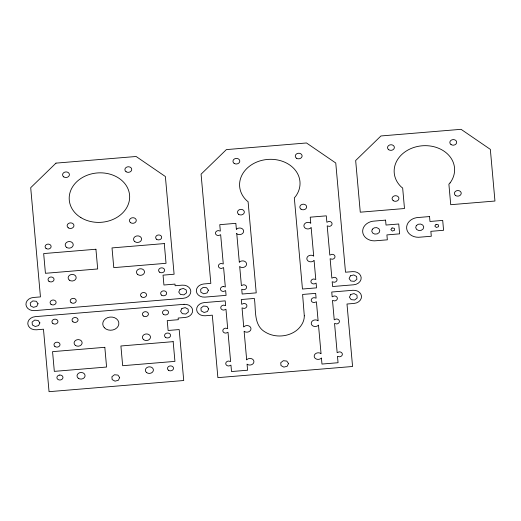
<?xml version="1.0" encoding="UTF-8"?>
<svg xmlns="http://www.w3.org/2000/svg" width="521" height="521" viewBox="0 0 521 521"><rect width="100%" height="100%" fill="white"/><g stroke="black" fill="none" stroke-linecap="round" stroke-linejoin="round"><path stroke-width="0.78" d="M223.255 286.485L225.326 286.986L223.594 267.573L221.64 268.406A3.022 2.475 -4 0 1 218.41 266.192A3.022 2.475 -4 0 1 221.204 263.476L223.275 263.971L220.657 234.697L218.709 235.525A3.022 2.475 -4 0 1 215.473 233.31A3.022 2.475 -4 0 1 218.266 230.601L220.337 231.09L219.764 224.675L235.844 223.34L236.391 229.435L236.996 228.849A4.038 3.302 -4 0 1 242.389 228.862A4.038 3.302 -4 0 1 242.779 233.265A4.038 3.302 -4 0 1 237.465 234.17L236.514 233.512M236.768 233.688L239.321 262.31L239.927 261.724A4.038 3.302 -4 0 1 245.319 261.737A4.038 3.302 -4 0 1 245.717 266.14A4.038 3.302 -4 0 1 240.402 267.045L239.706 266.563L241.405 285.651L243.359 284.818A3.022 2.475 -4 0 1 246.596 287.038A3.022 2.475 -4 0 1 243.795 289.754L241.731 289.253L242.154 294.026L256.228 292.861L248.087 201.666L246.707 200.611A30.257 24.754 -4 0 1 247.996 167.443A30.257 24.754 -4 0 1 288.347 164.095A30.257 24.754 -4 0 1 295.492 196.567L294.319 197.83L302.46 289.031L316.534 287.866L316.104 283.092L314.156 283.925A3.022 2.475 -4 0 1 310.92 281.711A3.022 2.475 -4 0 1 313.714 278.995L315.785 279.49L314.078 260.402L313.479 260.988A4.038 3.302 -4 0 1 308.08 260.975A4.038 3.302 -4 0 1 307.69 256.573A4.038 3.302 -4 0 1 313.004 255.668L313.701 256.15L311.148 227.527L310.542 228.113A4.038 3.302 -4 0 1 305.15 228.094A4.038 3.302 -4 0 1 304.752 223.698A4.038 3.302 -4 0 1 310.067 222.793L310.763 223.268L310.223 217.179L326.302 215.844L326.875 222.265L328.829 221.432A3.022 2.475 -4 0 1 332.059 223.652A3.022 2.475 -4 0 1 329.265 226.368L327.201 225.867L329.813 255.14L331.76 254.313A3.022 2.475 -4 0 1 334.996 256.527A3.022 2.475 -4 0 1 332.203 259.243L330.132 258.748L331.864 278.155L333.818 277.328A3.022 2.475 -4 0 1 337.048 279.543A3.022 2.475 -4 0 1 334.254 282.258L332.183 281.757L332.613 286.53L353.72 284.785A8.069 6.604 -4 0 0 361.17 277.543A8.069 6.604 -4 0 0 352.548 271.636L345.508 272.216L335.765 163.014L306.491 142.969L226.375 149.605L201.08 174.177L210.829 283.378L203.796 283.958A8.069 6.604 -4 0 0 196.339 291.2A8.069 6.604 -4 0 0 204.968 297.107L226.075 295.361L225.645 290.588L223.698 291.415A3.022 2.475 -4 0 1 220.461 289.207A3.022 2.475 -4 0 1 223.255 286.491M304.297 315.837C304.433 321.138 301.464 325.99 297.686 329.5A24.22 19.811 -4 0 1 265.404 332.177C253.271 325.443 256.15 309.884 254.352 298.448L241.288 299.529L241.718 304.303L243.665 303.476A3.022 2.475 -4 0 1 246.902 305.69A3.022 2.475 -4 0 1 244.108 308.406L242.037 307.911L243.737 326.993L244.342 326.406A4.038 3.302 -4 0 1 249.735 326.42A4.038 3.302 -4 0 1 250.132 330.822A4.038 3.302 -4 0 1 244.818 331.727L244.121 331.245L246.674 359.874L247.28 359.282A4.038 3.302 -4 0 1 252.672 359.301A4.038 3.302 -4 0 1 253.063 363.704A4.038 3.302 -4 0 1 247.755 364.602L247.052 364.127L247.599 370.216L231.519 371.551L230.946 365.13L228.993 365.963A3.022 2.475 -4 0 1 225.756 363.749A3.022 2.475 -4 0 1 228.556 361.04L230.621 361.528L228.009 332.255L226.055 333.088A3.022 2.475 -4 0 1 222.825 330.874A3.022 2.475 -4 0 1 225.619 328.158L227.69 328.653L225.958 309.24L224.004 310.073A3.022 2.475 -4 0 1 220.767 307.859A3.022 2.475 -4 0 1 223.568 305.143L225.632 305.638L225.209 300.864L204.102 302.61A8.069 6.604 -4 0 0 196.645 309.852A8.069 6.604 -4 0 0 205.274 315.765L212.308 315.179L217.882 377.647L352.567 366.491L346.993 304.023L354.026 303.437A8.069 6.604 -4 0 0 361.483 296.195A8.069 6.604 -4 0 0 352.854 290.288L331.747 292.034L332.17 296.807L334.124 295.98A3.022 2.475 -4 0 1 337.361 298.201A3.022 2.475 -4 0 1 334.567 300.91L332.496 300.415L334.228 319.822L336.175 318.995A3.022 2.475 -4 0 1 339.412 321.21A3.022 2.475 -4 0 1 336.618 323.925L334.547 323.43L337.159 352.704L339.112 351.87A3.022 2.475 -4 0 1 342.349 354.091A3.022 2.475 -4 0 1 339.549 356.8L337.484 356.305L338.057 362.72L321.971 364.055L321.431 357.966L320.825 358.552A4.038 3.302 -4 0 1 315.433 358.533A4.038 3.302 -4 0 1 315.042 354.13A4.038 3.302 -4 0 1 320.35 353.231L321.053 353.707L318.494 325.084L317.895 325.671A4.038 3.302 -4 0 1 312.496 325.658A4.038 3.302 -4 0 1 312.105 321.255A4.038 3.302 -4 0 1 317.419 320.35L318.116 320.832L316.41 301.744L314.463 302.577A3.022 2.475 -4 0 1 311.226 300.363A3.022 2.475 -4 0 1 314.02 297.654L316.091 298.142L315.667 293.369L302.597 294.45L304.297 315.837M372.333 229.201L371.74 231.194L372.678 233.063L374.794 234.092L377.282 233.883L379.184 232.529L379.776 230.529L378.839 228.66L376.722 227.631L374.241 227.84L372.333 229.201M416.292 225.626L415.699 227.625L416.637 229.494L418.754 230.516L421.242 230.315L423.143 228.953L423.742 226.954L422.798 225.085L420.681 224.063L418.2 224.264L416.292 225.626M38.02 303.723L36.737 306.42L33.39 307.331L30.505 305.781L30.251 302.929L32.816 300.923L36.275 301.275L38.02 303.723M39.87 322.89L38.587 325.586L35.239 326.498L32.354 324.948L32.1 322.095L34.666 320.089L38.124 320.441L39.87 322.89M119.674 377.549L118.391 380.245L115.043 381.164L112.158 379.607L111.904 376.755L114.47 374.749L117.928 375.1L119.674 377.549M180.012 289.363L178.729 292.06L180.474 294.508L183.933 294.86L186.498 292.854L186.244 290.002L183.359 288.452L180.012 289.363M181.862 308.53L180.579 311.226L182.324 313.675L185.782 314.026L188.348 312.02L188.094 309.168L185.209 307.618L181.862 308.53M208.4 290.204L207.117 292.9L203.77 293.811L200.885 292.261L200.631 289.409L203.197 287.403L206.655 287.755L208.4 290.204M208.706 308.855L207.423 311.551L204.082 312.47L201.191 310.913L200.937 308.061L203.509 306.055L206.967 306.407L208.706 308.855M288.51 363.515L287.227 366.211L283.886 367.129L280.995 365.573L280.741 362.72L283.313 360.714L286.771 361.073L288.51 363.515M350.399 275.843L349.109 278.54L350.854 280.988L354.313 281.34L356.878 279.334L356.625 276.482L353.739 274.932L350.399 275.843M350.705 294.502L349.422 297.198L351.161 299.64L354.619 299.992L357.191 297.992L356.937 295.133L354.046 293.584L350.705 294.502M392.085 227.938L390.835 229.611L392.365 231.064L394.56 230.275L394.384 228.348L392.085 227.938M436.044 224.362L434.794 226.042L436.324 227.488L438.519 226.707L438.343 224.772L436.044 224.362M450.066 182.923L448.894 184.187L450.724 204.701L494.95 201.034L490.339 149.371L461.065 129.319L380.949 135.961L355.661 160.527L360.272 212.19L404.491 208.53L402.661 188.016L401.281 186.961A30.257 24.754 -4 0 1 402.57 153.793A30.257 24.754 -4 0 1 442.922 150.452A30.257 24.754 -4 0 1 450.066 182.923M55.988 163.125L30.7 187.697L40.449 296.898L33.409 297.478A8.069 6.604 -4 0 0 25.959 304.72A8.069 6.604 -4 0 0 34.588 310.633L183.34 298.305A8.069 6.604 -4 0 0 190.79 291.063A8.069 6.604 -4 0 0 182.161 285.156L175.128 285.736L174.978 284.095L163.926 285.007L163.047 275.147L174.099 274.228L165.378 176.534L136.111 156.489L55.988 163.125M385.586 220.123L374.873 221.034A12.107 9.906 -4 0 0 362.688 231.943A12.107 9.906 -4 0 0 376.624 240.695L387.344 239.829L386.901 234.906L399.62 233.851L398.734 223.991L386.022 225.046L385.586 220.123M429.545 216.547L418.832 217.459A12.107 9.906 -4 0 0 406.647 228.374A12.107 9.906 -4 0 0 420.584 237.12L431.303 236.254L430.86 231.337L443.579 230.282L442.7 220.416L429.981 221.471L429.545 216.547M95.929 249.24L43.666 253.571L45.431 273.297L97.694 268.966L95.929 249.24M164.278 243.581L112.015 247.911L113.773 267.638L166.036 263.307L164.278 243.581M184.011 304.323L35.259 316.644A8.069 6.604 -4 0 0 27.808 323.886A8.069 6.604 -4 0 0 36.431 329.793L43.471 329.213L49.046 391.681L183.724 380.519L179.178 329.559L168.12 330.477L167.241 320.61L178.299 319.699L178.149 318.051L185.189 317.471A8.069 6.604 -4 0 0 192.64 310.229A8.069 6.604 -4 0 0 184.011 304.316M104.825 347.312L52.562 351.642L54.321 371.369L106.584 367.038L104.825 347.312M173.167 341.652L120.905 345.983L122.663 365.709L174.932 361.379L173.167 341.652M388.712 149.729A3.432 2.807 -4 0 0 394.312 147.997A3.432 2.807 -4 0 0 389.825 144.923A3.432 2.807 -4 0 0 388.712 149.729M393.257 200.689A3.432 2.807 -4 0 0 398.865 198.963A3.432 2.807 -4 0 0 394.371 195.883A3.432 2.807 -4 0 0 393.257 200.689M451.023 144.564A3.432 2.807 -4 0 0 456.63 142.839A3.432 2.807 -4 0 0 452.137 139.758A3.432 2.807 -4 0 0 451.023 144.564M455.575 195.525A3.432 2.807 -4 0 0 461.176 193.799A3.432 2.807 -4 0 0 456.689 190.719A3.432 2.807 -4 0 0 455.575 195.525M234.137 163.373A3.432 2.807 -4 0 0 239.738 161.647A3.432 2.807 -4 0 0 235.251 158.573A3.432 2.807 -4 0 0 234.137 163.373M238.683 214.333A3.432 2.807 -4 0 0 244.29 212.607A3.432 2.807 -4 0 0 239.797 209.533A3.432 2.807 -4 0 0 238.683 214.333M296.449 158.208A3.432 2.807 -4 0 0 302.056 156.482A3.432 2.807 -4 0 0 297.563 153.408A3.432 2.807 -4 0 0 296.449 158.208M301.001 209.168A3.432 2.807 -4 0 0 306.602 207.443A3.432 2.807 -4 0 0 302.115 204.369A3.432 2.807 -4 0 0 301.001 209.168M163.418 314.313A3.022 2.475 -4 0 0 168.439 313.004A3.022 2.475 -4 0 0 164.662 310.125A3.022 2.475 -4 0 0 163.418 314.313M146.59 372.567A4.031 3.302 -4 0 0 153.298 370.815A4.031 3.302 -4 0 0 148.264 366.973A4.031 3.302 -4 0 0 146.59 372.567M59.707 375.061A3.022 2.475 -4 0 0 56.919 377.777A3.022 2.475 -4 0 0 60.156 379.991A3.022 2.475 -4 0 0 62.95 377.282A3.022 2.475 -4 0 0 59.707 375.061M52.862 323.476A3.022 2.475 -4 0 0 57.877 322.16A3.022 2.475 -4 0 0 54.106 319.282A3.022 2.475 -4 0 0 52.862 323.476M165.47 337.328A3.022 2.475 -4 0 0 170.491 336.019A3.022 2.475 -4 0 0 166.72 333.14A3.022 2.475 -4 0 0 165.47 337.328M143.659 339.685A4.031 3.302 -4 0 0 150.367 337.94A4.031 3.302 -4 0 0 145.326 334.091A4.031 3.302 -4 0 0 143.659 339.685M168.407 370.203A3.022 2.475 -4 0 0 173.428 368.894A3.022 2.475 -4 0 0 169.651 366.016A3.022 2.475 -4 0 0 168.407 370.203M75.311 345.351A4.031 3.302 -4 0 0 82.018 343.6A4.031 3.302 -4 0 0 76.984 339.757A4.031 3.302 -4 0 0 75.311 345.351M143.314 315.98A3.022 2.475 -4 0 0 148.335 314.664A3.022 2.475 -4 0 0 144.564 311.792A3.022 2.475 -4 0 0 143.314 315.98M54.913 346.491A3.022 2.475 -4 0 0 59.935 345.176A3.022 2.475 -4 0 0 56.157 342.297A3.022 2.475 -4 0 0 54.913 346.491M104.33 327.709A8.069 6.604 -4 0 0 118.202 326.1A8.069 6.604 -4 0 0 109.898 317.087A8.069 6.604 -4 0 0 104.33 327.709M72.96 321.809A3.022 2.475 -4 0 0 77.981 320.5A3.022 2.475 -4 0 0 74.21 317.621A3.022 2.475 -4 0 0 72.96 321.809M78.248 378.226A4.031 3.302 -4 0 0 84.956 376.481A4.031 3.302 -4 0 0 79.915 372.632A4.031 3.302 -4 0 0 78.248 378.226M46.024 248.419A3.022 2.475 -4 0 0 51.045 247.104A3.022 2.475 -4 0 0 47.268 244.225A3.022 2.475 -4 0 0 46.024 248.419M48.954 281.294A3.022 2.475 -4 0 0 53.976 279.985A3.022 2.475 -4 0 0 50.205 277.107A3.022 2.475 -4 0 0 48.954 281.294M51.012 304.31A3.022 2.475 -4 0 0 56.034 302.994A3.022 2.475 -4 0 0 52.256 300.116A3.022 2.475 -4 0 0 51.012 304.31M66.421 247.28A4.031 3.302 -4 0 0 73.129 245.528A4.031 3.302 -4 0 0 68.088 241.685A4.031 3.302 -4 0 0 66.421 247.28M69.358 280.155A4.031 3.302 -4 0 0 76.059 278.409A4.031 3.302 -4 0 0 71.025 274.56A4.031 3.302 -4 0 0 69.358 280.155M71.11 302.642A3.022 2.475 -4 0 0 76.131 301.333A3.022 2.475 -4 0 0 72.36 298.455A3.022 2.475 -4 0 0 71.11 302.642M63.751 176.893A3.432 2.807 -4 0 0 69.358 175.167A3.432 2.807 -4 0 0 64.864 172.093A3.432 2.807 -4 0 0 63.751 176.893M68.303 227.853A3.432 2.807 -4 0 0 73.904 226.127A3.432 2.807 -4 0 0 69.417 223.053A3.432 2.807 -4 0 0 68.303 227.853M80.885 217.609A30.257 24.754 -4 0 0 129.377 200.298A30.257 24.754 -4 0 0 88.016 174.932A30.257 24.754 -4 0 0 80.885 217.609M126.069 171.728A3.432 2.807 -4 0 0 131.676 170.002A3.432 2.807 -4 0 0 127.183 166.928A3.432 2.807 -4 0 0 126.069 171.728M130.615 222.688A3.432 2.807 -4 0 0 136.222 220.963A3.432 2.807 -4 0 0 131.728 217.889A3.432 2.807 -4 0 0 130.615 222.688M134.77 241.614A4.031 3.302 -4 0 0 141.471 239.868A4.031 3.302 -4 0 0 136.437 236.02A4.031 3.302 -4 0 0 134.77 241.614M137.7 274.495A4.031 3.302 -4 0 0 144.408 272.743A4.031 3.302 -4 0 0 139.368 268.901A4.031 3.302 -4 0 0 137.7 274.495M141.465 296.814A3.022 2.475 -4 0 0 146.486 295.505A3.022 2.475 -4 0 0 142.715 292.626A3.022 2.475 -4 0 0 141.465 296.814M156.58 239.256A3.022 2.475 -4 0 0 161.601 237.947A3.022 2.475 -4 0 0 157.824 235.069A3.022 2.475 -4 0 0 156.58 239.256M159.517 272.131A3.022 2.475 -4 0 0 164.538 270.822A3.022 2.475 -4 0 0 160.761 267.944A3.022 2.475 -4 0 0 159.517 272.131M161.569 295.147A3.022 2.475 -4 0 0 166.59 293.837A3.022 2.475 -4 0 0 162.812 290.959A3.022 2.475 -4 0 0 161.569 295.147"/></g></svg>
